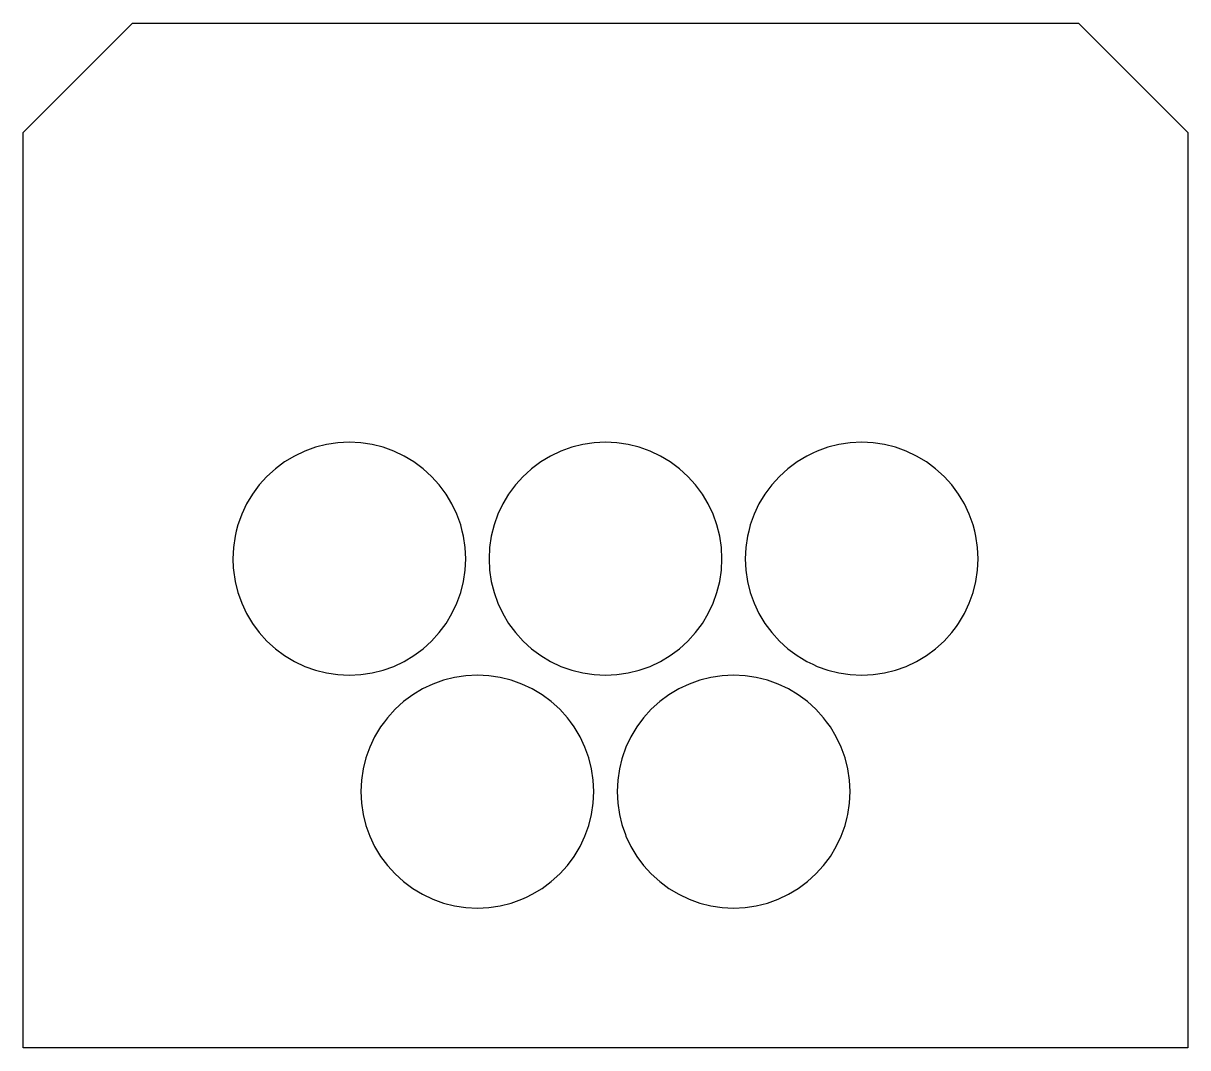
# Model space of a CAD drawing. Extents: x 0.7 to 38.2, y 0.9 to 33.9.
import ezdxf

# ---------------------------------------------------------------- set-up
doc = ezdxf.new("R2010")
doc.units = 0

msp = doc.modelspace()

# ---------------------------------------------------------------- linework, layer by layer
at = {"layer": 'Layer 1', "color": 10}
for points in [[(34.736708, 33.91043), (38.249713, 30.396675), (38.249713, 0.910386), (0.749663, 0.910386), (0.749663, 30.396675), (4.262668, 33.91043), (34.736708, 33.91043)], [(13.62718, 13.761653), (13.900181, 14.008403), (14.147681, 14.281404), (14.366681, 14.576904), (14.555681, 14.892655), (14.713182, 15.225655), (14.836932, 15.572156), (14.926932, 15.929156), (14.980932, 16.293657), (14.998932, 16.661157), (14.980932, 17.028657), (14.926932, 17.393158), (14.886432, 17.554408), (14.836932, 17.750158), (14.713182, 18.096659), (14.555681, 18.428909), (14.366681, 18.74466), (14.147681, 19.04091), (13.900181, 19.313161), (13.62718, 19.560661), (13.33168, 19.779661), (13.015929, 19.969411), (12.683679, 20.126162), (12.337178, 20.250662), (11.980178, 20.339912), (11.615677, 20.393912), (11.248177, 20.411912), (10.880677, 20.393912), (10.516176, 20.339912), (10.159176, 20.250662), (9.812675, 20.126162), (9.480425, 19.969411), (9.164674, 19.779661), (8.868424, 19.560661), (8.596173, 19.313161), (8.348673, 19.04091), (8.129673, 18.74466), (7.940673, 18.428909), (7.783172, 18.096659), (7.739672, 17.975909), (7.658672, 17.750158), (7.609922, 17.554408), (7.569422, 17.393158), (7.515422, 17.028657), (7.497422, 16.661157), (7.511672, 16.368657), (7.515422, 16.293657), (7.569422, 15.929156), (7.658672, 15.572156), (7.739672, 15.346405), (7.783172, 15.225655), (7.940673, 14.892655), (8.129673, 14.576904), (8.348673, 14.281404), (8.596173, 14.008403), (8.868424, 13.761653), (9.164674, 13.541903), (9.480425, 13.352903), (9.812675, 13.195402), (10.159176, 13.071652), (10.516176, 12.982402), (10.880677, 12.928402), (11.248177, 12.910402), (11.615677, 12.928402), (11.980178, 12.982402), (12.337178, 13.071652), (12.683679, 13.195402), (13.015929, 13.352903), (13.33168, 13.541903), (13.62718, 13.761653)], [(18.767687, 12.982402), (19.131438, 12.928402), (19.499688, 12.910402), (19.867188, 12.928402), (20.230939, 12.982402), (20.587939, 13.071652), (20.93444, 13.195402), (21.26744, 13.352903), (21.583191, 13.541903), (21.878691, 13.761653), (22.151692, 14.008403), (22.398442, 14.281404), (22.547692, 14.482404), (22.618192, 14.576904), (22.807192, 14.892655), (22.964693, 15.225655), (23.088443, 15.572156), (23.177693, 15.929156), (23.231693, 16.293657), (23.249693, 16.661157), (23.231693, 17.028657), (23.177693, 17.393158), (23.088443, 17.750158), (22.964693, 18.096659), (22.807192, 18.428909), (22.618192, 18.74466), (22.398442, 19.04091), (22.151692, 19.313161), (21.878691, 19.560661), (21.583191, 19.779661), (21.26744, 19.969411), (20.93444, 20.126162), (20.587939, 20.250662), (20.230939, 20.339912), (19.867188, 20.393912), (19.499688, 20.411912), (19.131438, 20.393912), (18.767687, 20.339912), (18.410687, 20.250662), (18.064186, 20.126162), (17.731186, 19.969411), (17.415435, 19.779661), (17.119935, 19.560661), (16.955685, 19.411411), (16.847684, 19.313161), (16.600184, 19.04091), (16.381184, 18.74466), (16.191434, 18.428909), (16.034683, 18.096659), (15.910183, 17.750158), (15.820933, 17.393158), (15.766933, 17.028657), (15.748933, 16.661157), (15.766933, 16.293657), (15.820933, 15.929156), (15.910183, 15.572156), (16.034683, 15.225655), (16.191434, 14.892655), (16.381184, 14.576904), (16.450934, 14.482404), (16.600184, 14.281404), (16.847684, 14.008403), (17.119935, 13.761653), (17.415435, 13.541903), (17.731186, 13.352903), (18.064186, 13.195402), (18.410687, 13.071652), (18.767687, 12.982402)], [(13.60543, 5.851393), (13.938431, 5.693892), (14.284931, 5.569392), (14.641932, 5.480142), (15.006432, 5.426142), (15.373932, 5.408142), (15.741433, 5.426142), (16.105183, 5.480142), (16.462184, 5.569392), (16.808684, 5.693892), (16.955685, 5.763642), (17.141685, 5.851393), (17.457435, 6.040393), (17.752936, 6.259393), (18.025936, 6.506893), (18.272686, 6.779894), (18.492437, 7.075394), (18.681437, 7.391145), (18.838937, 7.723395), (18.962687, 8.070646), (19.051937, 8.427646), (19.105937, 8.791397), (19.124687, 9.158897), (19.105937, 9.527147), (19.051937, 9.890898), (18.962687, 10.247898), (18.838937, 10.594399), (18.681437, 10.927399), (18.492437, 11.24315), (18.367936, 11.4104), (18.272686, 11.53865), (18.025936, 11.811651), (17.752936, 12.058401), (17.457435, 12.278151), (17.141685, 12.467151), (16.808684, 12.624652), (16.462184, 12.748402), (16.105183, 12.837652), (15.741433, 12.891652), (15.373932, 12.910402), (15.006432, 12.891652), (14.641932, 12.837652), (14.284931, 12.748402), (13.938431, 12.624652), (13.60543, 12.467151), (13.29043, 12.278151), (12.994179, 12.058401), (12.721929, 11.811651), (12.474429, 11.53865), (12.379179, 11.4104), (12.255428, 11.24315), (12.065678, 10.927399), (11.908928, 10.594399), (11.784428, 10.247898), (11.695178, 9.890898), (11.641178, 9.527147), (11.623177, 9.158897), (11.641178, 8.791397), (11.695178, 8.427646), (11.784428, 8.070646), (11.908928, 7.723395), (12.065678, 7.391145), (12.255428, 7.075394), (12.474429, 6.779894), (12.721929, 6.506893), (12.994179, 6.259393), (13.29043, 6.040393), (13.60543, 5.851393)], [(19.892689, 9.527147), (19.874688, 9.158897), (19.892689, 8.791397), (19.946689, 8.427646), (20.027689, 8.103646), (20.035939, 8.070646), (20.139439, 7.780395), (20.159689, 7.723395), (20.317189, 7.391145), (20.506939, 7.075394), (20.72594, 6.779894), (20.97269, 6.506893), (21.24569, 6.259393), (21.541191, 6.040393), (21.856941, 5.851393), (22.189942, 5.693892), (22.536442, 5.569392), (22.893443, 5.480142), (23.257193, 5.426142), (23.625444, 5.408142), (23.992944, 5.426142), (24.356694, 5.480142), (24.713695, 5.569392), (25.060195, 5.693892), (25.393196, 5.851393), (25.708946, 6.040393), (26.004447, 6.259393), (26.277447, 6.506893), (26.524197, 6.779894), (26.743198, 7.075394), (26.932948, 7.391145), (27.090448, 7.723395), (27.214198, 8.070646), (27.280948, 8.338396), (27.303448, 8.427646), (27.357448, 8.791397), (27.375449, 9.158897), (27.357448, 9.527147), (27.303448, 9.890898), (27.214198, 10.247898), (27.090448, 10.594399), (26.932948, 10.927399), (26.743198, 11.24315), (26.619447, 11.4104), (26.524197, 11.53865), (26.277447, 11.811651), (26.004447, 12.058401), (25.708946, 12.278151), (25.393196, 12.467151), (25.060195, 12.624652), (24.713695, 12.748402), (24.356694, 12.837652), (23.992944, 12.891652), (23.625444, 12.910402), (23.257193, 12.891652), (22.893443, 12.837652), (22.536442, 12.748402), (22.189942, 12.624652), (21.856941, 12.467151), (21.541191, 12.278151), (21.24569, 12.058401), (20.97269, 11.811651), (20.72594, 11.53865), (20.506939, 11.24315), (20.317189, 10.927399), (20.159689, 10.594399), (20.035939, 10.247898), (20.027689, 10.214898), (19.946689, 9.890898), (19.892689, 9.527147)]]:
    msp.add_lwpolyline(points, dxfattribs=at)
msp.add_lwpolyline([(25.812446, 13.454903), (25.982697, 13.352903), (26.171697, 13.263652), (26.315697, 13.195402), (26.662198, 13.071652), (27.019198, 12.982402), (27.382949, 12.928402), (27.750449, 12.910402), (28.118699, 12.928402), (28.48245, 12.982402), (28.83945, 13.071652), (29.185951, 13.195402), (29.518951, 13.352903), (29.834702, 13.541903), (30.130202, 13.761653), (30.402453, 14.008403), (30.649953, 14.281404), (30.799203, 14.482404), (30.868953, 14.576904), (31.058703, 14.892655), (31.215454, 15.225655), (31.339954, 15.572156), (31.429204, 15.929156), (31.483204, 16.293657), (31.501204, 16.661157), (31.483204, 17.028657), (31.429204, 17.393158), (31.388704, 17.554408), (31.339954, 17.750158), (31.215454, 18.096659), (31.058703, 18.428909), (30.956703, 18.59916), (30.868953, 18.74466), (30.649953, 19.04091), (30.402453, 19.313161), (30.130202, 19.560661), (29.834702, 19.779661), (29.518951, 19.969411), (29.185951, 20.126162), (28.83945, 20.250662), (28.48245, 20.339912), (28.118699, 20.393912), (27.750449, 20.411912), (27.382949, 20.393912), (27.019198, 20.339912), (26.662198, 20.250662), (26.315697, 20.126162), (26.171697, 20.058662), (25.982697, 19.969411), (25.666946, 19.779661), (25.371446, 19.560661), (25.098445, 19.313161), (24.851695, 19.04091), (24.631945, 18.74466), (24.442945, 18.428909), (24.285444, 18.096659), (24.161694, 17.750158), (24.112944, 17.554408), (24.072444, 17.393158), (24.018444, 17.028657), (24.000444, 16.661157), (24.018444, 16.293657), (24.072444, 15.929156), (24.161694, 15.572156), (24.285444, 15.225655), (24.442945, 14.892655), (24.631945, 14.576904), (24.702445, 14.482404), (24.851695, 14.281404), (25.098445, 14.008403), (25.371446, 13.761653), (25.666946, 13.541903), (25.812446, 13.454903), (25.812446, 13.454903)], close=True, dxfattribs=at)

doc.saveas('drawing.dxf')
